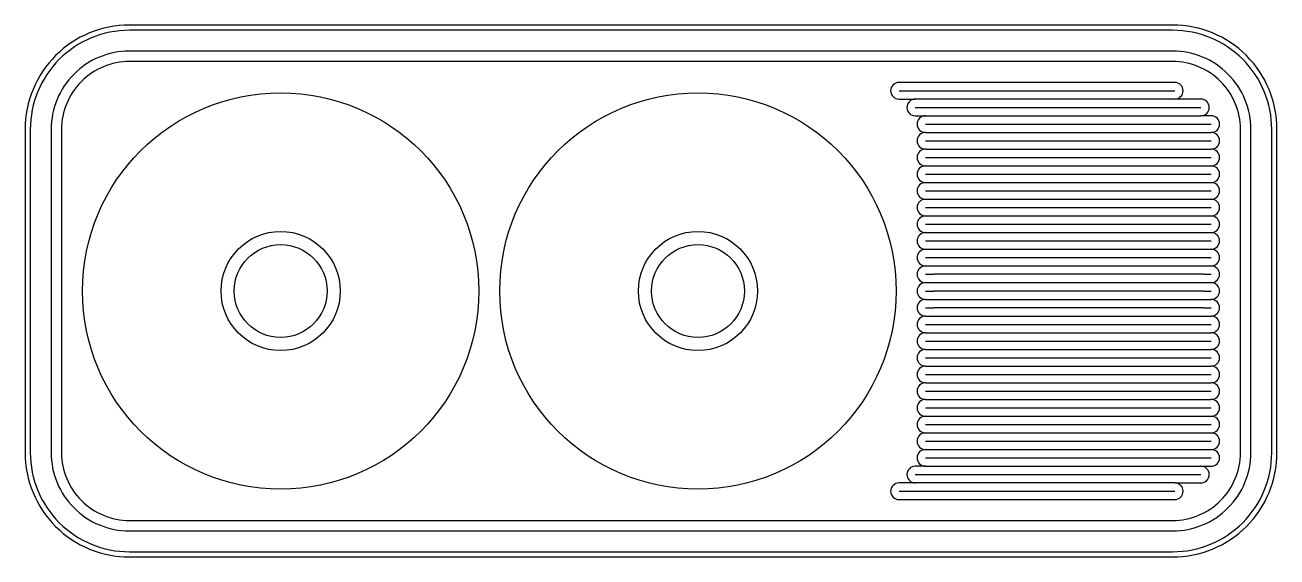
# Model space of a CAD drawing. Extents: x -50 to 1150, y -31 to 479.
import ezdxf

# ---------------------------------------------------------------- set-up
doc = ezdxf.new("R2010")
doc.units = 0
doc.layers.get('0').update_dxf_attribs({"linetype": 'CONTINUOUS'})

msp = doc.modelspace()

# ---------------------------------------------------------------- linework, layer by layer
for p, q in [((787.3, 415.9), (1051.6, 415.9)), ((1051.6, 407.9), (802.9, 407.9)), ((802.9, 399.9), (1076.6, 399.9)), ((812.6, 391.9), (1076.6, 391.9)), ((812.6, 383.9), (1086.6, 383.9)), ((812.6, 375.9), (1086.6, 375.9)), ((812.6, 367.9), (1086.6, 367.9)), ((812.6, 359.9), (1086.6, 359.9)), ((812.6, 351.9), (1086.6, 351.9)), ((812.6, 343.9), (1086.6, 343.9)), ((812.6, 335.9), (1086.6, 335.9)), ((812.6, 327.9), (1086.6, 327.9)), ((812.6, 319.9), (1086.6, 319.9)), ((812.6, 311.9), (1086.6, 311.9)), ((812.6, 303.9), (1086.6, 303.9)), ((812.6, 295.9), (1086.6, 295.9)), ((812.6, 287.9), (1086.6, 287.9)), ((812.6, 279.9), (1086.6, 279.9)), ((812.6, 271.9), (1086.6, 271.9)), ((812.6, 263.9), (1086.6, 263.9)), ((812.6, 255.9), (1086.6, 255.9)), ((812.6, 247.9), (821.1, 247.9)), ((821.1, 247.9), (1079.3, 247.9)), ((1079.3, 247.9), (1086.6, 247.9)), ((812.6, 239.9), (821.1, 239.9)), ((812.6, 231.9), (821.1, 231.9)), ((1079.3, 239.9), (821.1, 239.9)), ((821.1, 231.9), (1079.3, 231.9)), ((1079.3, 239.9), (1086.6, 239.9)), ((1079.3, 231.9), (1086.6, 231.9)), ((812.6, 223.9), (821.1, 223.9)), ((1079.3, 223.9), (821.1, 223.9)), ((1079.3, 223.9), (1086.6, 223.9)), ((812.6, 215.9), (821.1, 215.9)), ((812.6, 207.9), (821.1, 207.9)), ((821.1, 215.9), (1079.3, 215.9)), ((1079.3, 207.9), (821.1, 207.9)), ((1079.3, 215.9), (1086.6, 215.9)), ((1079.3, 207.9), (1086.6, 207.9)), ((812.6, 199.9), (821.1, 199.9)), ((821.1, 199.9), (1079.3, 199.9)), ((1079.3, 199.9), (1086.6, 199.9)), ((812.6, 191.9), (1086.6, 191.9)), ((812.6, 183.9), (1086.6, 183.9)), ((812.6, 175.9), (1086.6, 175.9)), ((812.6, 167.9), (1086.6, 167.9)), ((812.6, 159.9), (1086.6, 159.9)), ((812.6, 151.9), (1086.6, 151.9)), ((812.6, 143.9), (1086.6, 143.9)), ((812.6, 135.9), (1086.6, 135.9)), ((812.6, 127.9), (1086.6, 127.9)), ((812.6, 119.9), (1086.6, 119.9)), ((812.6, 111.9), (1086.6, 111.9)), ((812.6, 103.9), (1086.6, 103.9)), ((812.6, 95.9), (1086.6, 95.9)), ((812.6, 87.9), (1086.6, 87.9)), ((812.6, 79.9), (1086.6, 79.9)), ((812.6, 71.9), (1086.6, 71.9)), ((812.6, 63.9), (1086.6, 63.9)), ((812.6, 55.9), (1076.6, 55.9)), ((802.9, 47.9), (1076.6, 47.9)), ((1051.6, 39.9), (802.9, 39.9)), ((787.3, 31.9), (1051.6, 31.9))]:
    msp.add_line(p, q)
for points in [[(-50.4, 68.9, 0.414214), (49.6, -31.1), (1049.6, -31.1, 0.414214), (1149.6, 68.9), (1149.6, 378.9, 0.414214), (1049.6, 478.9), (49.6, 478.9, 0.414214), (-50.4, 378.9)], [(-45.4, 68.9, 0.414214), (49.6, -26.1), (1049.6, -26.1, 0.414214), (1144.6, 68.9), (1144.6, 378.9, 0.414214), (1049.6, 473.9), (49.6, 473.9, 0.414214), (-45.4, 378.9)], [(-25.4, 68.9, 0.414214), (49.6, -6.1), (1049.6, -6.1, 0.414214), (1124.6, 68.9), (1124.6, 378.9, 0.414214), (1049.6, 453.9), (49.6, 453.9, 0.414214), (-25.4, 378.9)], [(49.6, 3.9), (1049.6, 3.9, 0.414214), (1114.6, 68.9), (1114.6, 378.9, 0.414214), (1049.6, 443.9), (49.6, 443.9, 0.414214), (-15.4, 378.9), (-15.4, 68.9, 0.414214)], [(1086.6, 135.9, 1), (1086.6, 151.9, 1), (1086.6, 167.9, 1), (1086.6, 183.9, 1), (1086.6, 199.9, 1), (1086.6, 215.9, 1), (1086.6, 231.9, 1), (1086.6, 247.9, 1), (1086.6, 263.9, 1), (1086.6, 279.9, 1), (1086.6, 295.9, 1), (1086.6, 311.9, 1), (1086.6, 327.9, 1), (1086.6, 343.9, 1), (1086.6, 359.9, 1), (1086.6, 375.9, 1), (1086.6, 391.9), (1076.6, 391.9, 1), (1076.6, 407.9), (1051.6, 407.9, 1), (1051.6, 423.9), (787.3, 423.9, 1), (787.3, 407.9), (802.9, 407.9, 1), (802.9, 391.9), (812.6, 391.9, 1), (812.6, 375.9, 1), (812.6, 359.9, 1), (812.6, 343.9, 1), (812.6, 327.9, 1), (812.6, 311.9, 1), (812.6, 295.9, 1), (812.6, 279.9, 1), (812.6, 263.9, 1), (812.6, 247.9, 1), (812.6, 231.9, 1), (812.6, 215.9, 1), (812.6, 199.9, 1), (812.6, 183.9, 1), (812.6, 167.9, 1), (812.6, 151.9, 1), (812.6, 135.9, 1), (812.6, 119.9, 1), (812.6, 103.9, 1), (812.6, 87.9, 1), (812.6, 71.9, 1), (812.6, 55.9), (802.9, 55.9, 1), (802.9, 39.9), (787.3, 39.9, 1), (787.3, 23.9), (1051.6, 23.9, 1), (1051.6, 39.9), (1076.6, 39.9, 1), (1076.6, 55.9), (1086.6, 55.9, 1), (1086.6, 71.9, 1), (1086.6, 87.9, 1), (1086.6, 103.9, 1), (1086.6, 119.9, 1)]]:
    msp.add_lwpolyline(points, format="xyb", close=True)
for centre, radius in [((194.6, 223.9), 190), ((594.6, 223.9), 190), ((194.6, 223.9), 57.1), ((594.6, 223.9), 57.1), ((194.6, 223.9), 44.5), ((594.6, 223.9), 44.5)]:
    msp.add_circle(centre, radius)

doc.saveas('drawing.dxf')
